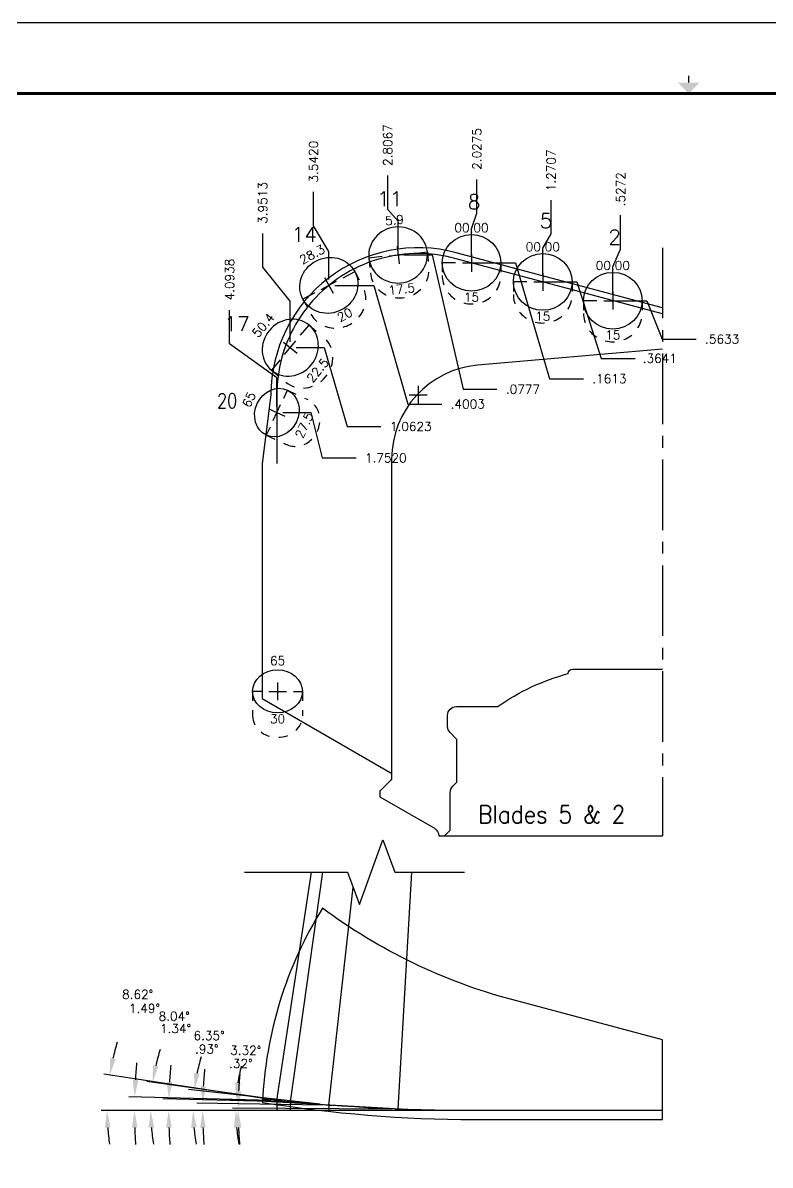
# Model space of a CAD drawing. Extents: x 72.5 to 106.5, y 4 to 26.
# Drawn here: x 82.43 to 90.36, y 13.82 to 25.96 of the extents above; entities that cross this region are included whole.
import ezdxf
from ezdxf.enums import TextEntityAlignment as Align

# ---------------------------------------------------------------- set-up
doc = ezdxf.new("R2010")
doc.units = 0
doc.header["$MEASUREMENT"] = 0
doc.header["$PDMODE"] = 3
doc.linetypes.add('CENTER2', pattern=[1.125, 0.75, -0.125, 0.125, -0.125])
doc.linetypes.add('HIDDEN2', pattern=[0.1875, 0.125, -0.0625])
doc.layers.get('0').update_dxf_attribs({"linetype": 'CONTINUOUS'})
doc.layers.get('Defpoints').update_dxf_attribs({"color": 10, "linetype": 'CONTINUOUS'})
for name, color, linetype in [('Blade5', 112, 'CONTINUOUS'), ('CLine', 5, 'CENTER2'), ('Dims', 4, 'CONTINUOUS'), ('Title Block', 7, 'CONTINUOUS')]:
    doc.layers.add(name, color=color, linetype=linetype)
doc.styles.add('RomanD', font='romand.shx', dxfattribs={"width": 0.9})
doc.styles.add('RomanS', font='romans')
doc.dimstyles.get("Standard").update_dxf_attribs({"dimtxt": 0.094, "dimasz": 0.18, "dimexe": 0.0625, "dimexo": 0.0625, "dimgap": 0.09, "dimtad": 0, "dimtih": 1, "dimtoh": 1, "dimdec": 4, "dimzin": 4, "dimdsep": 46, "dimtxsty": 'RomanS', "dimcen": 0.09, "dimazin": 1, "dimtfac": 1, "dimtdec": 4, "dimtofl": 0, "dimtmove": 0, "dimatfit": 1, "dimfxl": 1, "dimtolj": 1, "dimtzin": 0, "dimarcsym": 0})

# ---------------------------------------------------------------- blocks, each defined once
blk = doc.blocks.new('CMark')
at = {"layer": 'CLine'}
for p, q in [((-0.094, 0), (0.094, 0)), ((0, 0.094), (0, -0.094))]:
    blk.add_line(p, q, dxfattribs=at)
blk = doc.blocks.new('1613@15')
for p, q in [((-0.17, 0), (-0.312, 0)), ((0.171, 0), (0.312, 0))]:
    blk.add_line(p, q)
at = {"color": 8, "linetype": 'HIDDEN2', "ltscale": 0.5}
blk.add_line((-0.312, 0), (-0.312, -0.135), dxfattribs=at)
at = {"color": 8, "linetype": 'HIDDEN2', "ltscale": 0.5, "flags": 128}
blk.add_lwpolyline([(0.312, 0), (0.312, -0.135)], dxfattribs=at)
blk.add_ellipse((0, 0), major_axis=(-0.312, 0), ratio=0.965926, start_param=-3.141592653589793, end_param=3.141592653589793)
at = {"color": 8, "linetype": 'HIDDEN2', "ltscale": 0.5}
blk.add_ellipse((0, -0.135), major_axis=(-0.312, 0), ratio=0.965926, start_param=0, end_param=3.141593, dxfattribs=at)
blk.add_blockref('CMark', (0, 0))
at = {"style": 'RomanS'}
blk.add_text('15', height=0.094, dxfattribs=at).set_placement((0, -0.364), align=Align.MIDDLE_CENTER)
blk.add_attdef('ANG', text='', height=0.094, dxfattribs=at).set_placement((0, 0.298), align=Align.BOTTOM_CENTER)
blk = doc.blocks.new('1613@17.5')
for p, q in [((-0.17, 0), (-0.312, 0)), ((0.171, 0), (0.312, 0))]:
    blk.add_line(p, q)
at = {"color": 8, "linetype": 'HIDDEN2', "ltscale": 0.5}
blk.add_line((-0.312, 0), (-0.312, -0.159), dxfattribs=at)
at = {"color": 8, "linetype": 'HIDDEN2', "ltscale": 0.5, "flags": 128}
blk.add_lwpolyline([(0.312, 0), (0.312, -0.159)], dxfattribs=at)
at = {"extrusion": (0, 0, -1)}
blk.add_ellipse((0, 0), major_axis=(-0.312, 0), ratio=0.953717, start_param=-3.141592653589793, end_param=3.141592653589793, dxfattribs=at)
at = {"color": 8, "linetype": 'HIDDEN2', "ltscale": 0.5}
blk.add_ellipse((0, -0.159), major_axis=(0.312, 0), ratio=0.953717, start_param=3.141593, end_param=6.283185, dxfattribs=at)
blk.add_blockref('CMark', (0, 0))
at = {"style": 'RomanS'}
blk.add_text('17.5', height=0.094, dxfattribs=at).set_placement((0, -0.364), align=Align.MIDDLE_CENTER)
blk.add_attdef('ANG', text='', height=0.094, dxfattribs=at).set_placement((0, 0.298), align=Align.BOTTOM_CENTER)
blk = doc.blocks.new('1613@20')
for p, q in [((-0.17, 0), (-0.312, 0)), ((0.171, 0), (0.312, 0))]:
    blk.add_line(p, q)
at = {"color": 8, "linetype": 'HIDDEN2', "ltscale": 0.5}
blk.add_line((-0.312, 0), (-0.312, -0.178), dxfattribs=at)
at = {"color": 8, "linetype": 'HIDDEN2', "ltscale": 0.5, "flags": 128}
blk.add_lwpolyline([(0.312, 0), (0.312, -0.178)], dxfattribs=at)
blk.add_ellipse((0, 0), major_axis=(-0.312, 0), ratio=0.939693, start_param=-3.141592653589793, end_param=3.141592653589793)
at = {"color": 8, "linetype": 'HIDDEN2', "ltscale": 0.5}
blk.add_ellipse((0, -0.178), major_axis=(-0.312, 0), ratio=0.939693, start_param=0, end_param=3.141593, dxfattribs=at)
blk.add_blockref('CMark', (0, 0))
at = {"style": 'RomanS'}
blk.add_text('20', height=0.094, dxfattribs=at).set_placement((0, -0.356), align=Align.MIDDLE_CENTER)
blk.add_attdef('ANG', text='', height=0.094, dxfattribs=at).set_placement((0, 0.298), align=Align.BOTTOM_CENTER)
blk = doc.blocks.new('1613@22.5')
for p, q in [((-0.17, 0), (-0.312, 0)), ((0.171, 0), (0.312, 0))]:
    blk.add_line(p, q)
at = {"color": 8, "linetype": 'HIDDEN2', "ltscale": 0.5}
blk.add_line((-0.312, 0), (-0.312, -0.178), dxfattribs=at)
at = {"color": 8, "linetype": 'HIDDEN2', "ltscale": 0.5, "flags": 128}
blk.add_lwpolyline([(0.312, 0), (0.312, -0.178)], dxfattribs=at)
at = {"extrusion": (0, 0, -1)}
blk.add_ellipse((0, 0), major_axis=(-0.312, 0), ratio=0.92388, start_param=-3.141592653589793, end_param=3.141592653589793, dxfattribs=at)
at = {"color": 8, "linetype": 'HIDDEN2', "ltscale": 0.5}
blk.add_ellipse((0, -0.199), major_axis=(0.312, 0), ratio=0.92388, start_param=3.141593, end_param=6.283185, dxfattribs=at)
blk.add_blockref('CMark', (0, 0))
at = {"style": 'RomanS'}
blk.add_text('22.5', height=0.094, dxfattribs=at).set_placement((0, -0.377), align=Align.MIDDLE_CENTER)
blk.add_attdef('ANG', text='', height=0.094, dxfattribs=at).set_placement((0, 0.298), align=Align.BOTTOM_CENTER)
blk = doc.blocks.new('1313@27.5')
for p, q in [((-0.17, 0), (-0.265, 0)), ((0.171, 0), (0.264, 0))]:
    blk.add_line(p, q)
at = {"color": 8, "linetype": 'HIDDEN2', "ltscale": 0.5}
blk.add_line((-0.265, 0), (-0.265, -0.231), dxfattribs=at)
at = {"color": 8, "linetype": 'HIDDEN2', "ltscale": 0.5, "flags": 128}
blk.add_lwpolyline([(0.264, 0), (0.264, -0.238)], dxfattribs=at)
blk.add_ellipse((0, 0), major_axis=(0.264, 0), ratio=0.87192)
at = {"color": 8, "linetype": 'HIDDEN2', "ltscale": 0.5}
blk.add_ellipse((0, -0.234), major_axis=(0.264, 0), ratio=0.909731, start_param=3.126121, end_param=6.267714, dxfattribs=at)
blk.add_blockref('CMark', (0, 0))
at = {"style": 'RomanS'}
blk.add_text('27.5', height=0.094, dxfattribs=at).set_placement((0, -0.321), align=Align.MIDDLE_CENTER)
blk.add_attdef('ANG', text='', height=0.094, dxfattribs=at).set_placement((0, 0.251), align=Align.BOTTOM_CENTER)
blk = doc.blocks.new('*D38')
at = {"layer": 'Defpoints', "color": 0, "transparency": 16777216}
for p in [(88.772, 23.914), (89.216, 23.568), (88.689, 23.005)]:
    blk.add_point(p, dxfattribs=at)
at = {"layer": 'Dims', "color": 0, "lineweight": -2, "transparency": 16777216}
for p, q in [((88.772, 23.554), (88.772, 23.914)), ((88.689, 23.365), (88.772, 23.554)), ((88.689, 23.067), (88.689, 23.365))]:
    blk.add_line(p, q, dxfattribs=at)
at = {"layer": 'Dims', "color": 0, "transparency": 16777216, "insert": (88.772, 24.189), "char_height": 0.094, "attachment_point": 5, "rotation": 90, "style": 'RomanS'}
blk.add_mtext('\\A1;.5272', dxfattribs=at)
blk = doc.blocks.new('*D39')
at = {"layer": 'Defpoints', "color": 0, "transparency": 16777216}
for p in [(88.033, 24.074), (89.216, 23.568), (87.946, 23.204)]:
    blk.add_point(p, dxfattribs=at)
at = {"layer": 'Dims', "color": 0, "lineweight": -2, "transparency": 16777216}
for p, q in [((88.033, 23.714), (88.033, 24.074)), ((87.946, 23.564), (88.033, 23.714)), ((87.946, 23.267), (87.946, 23.564))]:
    blk.add_line(p, q, dxfattribs=at)
at = {"layer": 'Dims', "color": 0, "transparency": 16777216, "insert": (88.033, 24.39), "char_height": 0.094, "attachment_point": 5, "rotation": 90, "style": 'RomanS'}
blk.add_mtext('\\A1;1.2707', dxfattribs=at)
blk = doc.blocks.new('*D40')
at = {"layer": 'Defpoints', "color": 0, "transparency": 16777216}
for p in [(87.246, 24.294), (89.216, 23.568), (87.189, 23.407)]:
    blk.add_point(p, dxfattribs=at)
at = {"layer": 'Dims', "color": 0, "lineweight": -2, "transparency": 16777216}
for p, q in [((87.246, 23.934), (87.246, 24.294)), ((87.189, 23.767), (87.246, 23.934)), ((87.189, 23.469), (87.189, 23.767))]:
    blk.add_line(p, q, dxfattribs=at)
at = {"layer": 'Dims', "color": 0, "transparency": 16777216, "insert": (87.246, 24.617), "char_height": 0.094, "attachment_point": 5, "rotation": 90, "style": 'RomanS'}
blk.add_mtext('\\A1;2.0275', dxfattribs=at)
blk = doc.blocks.new('*D41')
at = {"layer": 'Defpoints', "color": 0, "transparency": 16777216}
for p in [(86.299, 24.335), (89.216, 23.568), (86.41, 23.491)]:
    blk.add_point(p, dxfattribs=at)
at = {"layer": 'Dims', "color": 0, "lineweight": -2, "transparency": 16777216}
for p, q in [((86.299, 23.975), (86.299, 24.335)), ((86.41, 23.851), (86.299, 23.975)), ((86.41, 23.553), (86.41, 23.851))]:
    blk.add_line(p, q, dxfattribs=at)
at = {"layer": 'Dims', "color": 0, "transparency": 16777216, "insert": (86.299, 24.658), "char_height": 0.094, "attachment_point": 5, "rotation": 90, "style": 'RomanS'}
blk.add_mtext('\\A1;2.8067', dxfattribs=at)
blk = doc.blocks.new('*D42')
at = {"layer": 'Defpoints', "color": 0, "transparency": 16777216}
for p in [(85.512, 24.16), (89.216, 23.568), (85.674, 23.168)]:
    blk.add_point(p, dxfattribs=at)
at = {"layer": 'Dims', "color": 0, "lineweight": -2, "transparency": 16777216}
for p, q in [((85.512, 23.8), (85.512, 24.16)), ((85.674, 23.528), (85.512, 23.8)), ((85.674, 23.23), (85.674, 23.528))]:
    blk.add_line(p, q, dxfattribs=at)
at = {"layer": 'Dims', "color": 0, "transparency": 16777216, "insert": (85.512, 24.482), "char_height": 0.094, "attachment_point": 5, "rotation": 90, "style": 'RomanS'}
blk.add_mtext('\\A1;3.5420', dxfattribs=at)
blk = doc.blocks.new('*D43')
at = {"layer": 'Defpoints', "color": 0, "transparency": 16777216}
for p in [(84.972, 23.72), (89.216, 23.568), (85.265, 22.506)]:
    blk.add_point(p, dxfattribs=at)
at = {"layer": 'Dims', "color": 0, "lineweight": -2, "transparency": 16777216}
for p, q in [((84.972, 23.36), (84.972, 23.72)), ((85.265, 23), (84.972, 23.36)), ((85.265, 22.568), (85.265, 23))]:
    blk.add_line(p, q, dxfattribs=at)
at = {"layer": 'Dims', "color": 0, "transparency": 16777216, "insert": (84.972, 24.043), "char_height": 0.094, "attachment_point": 5, "rotation": 90, "style": 'RomanS'}
blk.add_mtext('\\A1;3.9513', dxfattribs=at)
blk = doc.blocks.new('*D44')
at = {"layer": 'Defpoints', "color": 0, "transparency": 16777216}
for p in [(89.216, 23.568), (84.621, 22.906), (85.122, 21.816)]:
    blk.add_point(p, dxfattribs=at)
at = {"layer": 'Dims', "color": 0, "lineweight": -2, "transparency": 16777216}
for p, q in [((84.621, 22.546), (84.621, 22.906)), ((85.122, 22.186), (84.621, 22.546)), ((85.122, 21.879), (85.122, 22.186))]:
    blk.add_line(p, q, dxfattribs=at)
at = {"layer": 'Dims', "color": 0, "transparency": 16777216, "insert": (84.621, 23.229), "char_height": 0.094, "attachment_point": 5, "rotation": 90, "style": 'RomanS'}
blk.add_mtext('\\A1;4.0938', dxfattribs=at)
blk = doc.blocks.new('*D45')
at = {"layer": 'Defpoints', "color": 0, "transparency": 16777216}
for p in [(89.216, 23.568), (88.689, 23.005), (89.574, 22.597)]:
    blk.add_point(p, dxfattribs=at)
at = {"layer": 'Dims', "color": 0, "lineweight": -2, "transparency": 16777216}
for p, q in [((88.752, 23.005), (89.049, 23.005)), ((89.049, 23.005), (89.214, 22.597)), ((89.214, 22.597), (89.574, 22.597))]:
    blk.add_line(p, q, dxfattribs=at)
at = {"layer": 'Dims', "color": 0, "transparency": 16777216, "insert": (89.85, 22.597), "char_height": 0.094, "attachment_point": 5, "style": 'RomanS'}
blk.add_mtext('\\A1;.5633', dxfattribs=at)
blk = doc.blocks.new('*D46')
at = {"layer": 'Defpoints', "color": 0, "transparency": 16777216}
for p in [(89.216, 23.568), (87.946, 23.204), (88.925, 22.392)]:
    blk.add_point(p, dxfattribs=at)
at = {"layer": 'Dims', "color": 0, "lineweight": -2, "transparency": 16777216}
for p, q in [((88.008, 23.204), (88.306, 23.204)), ((88.306, 23.204), (88.565, 22.392)), ((88.565, 22.392), (88.925, 22.392))]:
    blk.add_line(p, q, dxfattribs=at)
at = {"layer": 'Dims', "color": 0, "transparency": 16777216, "insert": (89.188, 22.392), "char_height": 0.094, "attachment_point": 5, "style": 'RomanS'}
blk.add_mtext('\\A1;.3641', dxfattribs=at)
blk = doc.blocks.new('*D47')
at = {"layer": 'Defpoints', "color": 0, "transparency": 16777216}
for p in [(89.216, 23.568), (87.189, 23.407), (88.377, 22.176)]:
    blk.add_point(p, dxfattribs=at)
at = {"layer": 'Dims', "color": 0, "lineweight": -2, "transparency": 16777216}
for p, q in [((87.251, 23.407), (87.657, 23.407)), ((87.657, 23.407), (88.017, 22.176)), ((88.017, 22.176), (88.377, 22.176))]:
    blk.add_line(p, q, dxfattribs=at)
at = {"layer": 'Dims', "color": 0, "transparency": 16777216, "insert": (88.653, 22.176), "char_height": 0.094, "attachment_point": 5, "style": 'RomanS'}
blk.add_mtext('\\A1;.1613', dxfattribs=at)
blk = doc.blocks.new('*D48')
at = {"layer": 'Defpoints', "color": 0, "transparency": 16777216}
for p in [(89.216, 23.568), (86.41, 23.491), (87.459, 22.064)]:
    blk.add_point(p, dxfattribs=at)
at = {"layer": 'Dims', "color": 0, "lineweight": -2, "transparency": 16777216}
for p, q in [((86.472, 23.491), (86.77, 23.491)), ((86.77, 23.491), (87.099, 22.064)), ((87.099, 22.064), (87.459, 22.064))]:
    blk.add_line(p, q, dxfattribs=at)
at = {"layer": 'Dims', "color": 0, "transparency": 16777216, "insert": (87.735, 22.064), "char_height": 0.094, "attachment_point": 5, "style": 'RomanS'}
blk.add_mtext('\\A1;.0777', dxfattribs=at)
blk = doc.blocks.new('*D49')
at = {"layer": 'Defpoints', "color": 0, "transparency": 16777216}
for p in [(89.216, 23.568), (85.674, 23.168), (86.873, 21.907)]:
    blk.add_point(p, dxfattribs=at)
at = {"layer": 'Dims', "color": 0, "lineweight": -2, "transparency": 16777216}
for p, q in [((85.737, 23.168), (86.153, 23.168)), ((86.153, 23.168), (86.513, 21.907)), ((86.513, 21.907), (86.873, 21.907))]:
    blk.add_line(p, q, dxfattribs=at)
at = {"layer": 'Dims', "color": 0, "transparency": 16777216, "insert": (87.149, 21.907), "char_height": 0.094, "attachment_point": 5, "style": 'RomanS'}
blk.add_mtext('\\A1;.4003', dxfattribs=at)
blk = doc.blocks.new('*D50')
at = {"layer": 'Defpoints', "color": 0, "transparency": 16777216}
for p in [(89.216, 23.568), (85.265, 22.506), (86.228, 21.669)]:
    blk.add_point(p, dxfattribs=at)
at = {"layer": 'Dims', "color": 0, "lineweight": -2, "transparency": 16777216}
for p, q in [((85.327, 22.506), (85.625, 22.506)), ((85.625, 22.506), (85.868, 21.669)), ((85.868, 21.669), (86.228, 21.669))]:
    blk.add_line(p, q, dxfattribs=at)
at = {"layer": 'Dims', "color": 0, "transparency": 16777216, "insert": (86.544, 21.669), "char_height": 0.094, "attachment_point": 5, "style": 'RomanS'}
blk.add_mtext('\\A1;1.0623', dxfattribs=at)
blk = doc.blocks.new('*D51')
at = {"layer": 'Defpoints', "color": 0, "transparency": 16777216}
for p in [(89.216, 23.568), (85.122, 21.816), (85.963, 21.334)]:
    blk.add_point(p, dxfattribs=at)
at = {"layer": 'Dims', "color": 0, "lineweight": -2, "transparency": 16777216}
for p, q in [((85.185, 21.816), (85.482, 21.816)), ((85.482, 21.816), (85.603, 21.334)), ((85.603, 21.334), (85.963, 21.334))]:
    blk.add_line(p, q, dxfattribs=at)
at = {"layer": 'Dims', "color": 0, "transparency": 16777216, "insert": (86.279, 21.334), "char_height": 0.094, "attachment_point": 5, "style": 'RomanS'}
blk.add_mtext('\\A1;1.7520', dxfattribs=at)
blk = doc.blocks.new('*D52')
at = {"layer": 'Defpoints', "color": 0, "transparency": 16777216}
for p in [(84.712, 14.409), (86.41, 14.416), (86.41, 14.401), (89.216, 14.401)]:
    blk.add_point(p, dxfattribs=at)
at = {"layer": 'Dims', "color": 0, "lineweight": -2, "transparency": 16777216}
for p, q in [((86.347, 14.417), (84.65, 14.426)), ((86.347, 14.401), (84.65, 14.401))]:
    blk.add_line(p, q, dxfattribs=at)
for start, end in [(175.0977, 177.3876), (182.2899, 184.5798)]:
    blk.add_arc((89.216, 14.401), 4.504, start, end, dxfattribs=at)
at = {"layer": 'Dims', "color": 0, "transparency": 16777216}
for points in [[(84.747, 14.605), (84.687, 14.607), (84.712, 14.426)], [(84.686, 14.22), (84.746, 14.221), (84.712, 14.401)]]:
    blk.add_solid(points, dxfattribs=at)
at = {"layer": 'Dims', "color": 0, "transparency": 16777216, "insert": (84.74, 14.9), "char_height": 0.094, "attachment_point": 5, "style": 'RomanS'}
blk.add_mtext('\\A1;.32°', dxfattribs=at)
blk = doc.blocks.new('*D53')
at = {"layer": 'Defpoints', "color": 0, "transparency": 16777216}
for p in [(85.266, 14.493), (83.974, 14.441), (85.265, 14.401), (89.216, 14.401)]:
    blk.add_point(p, dxfattribs=at)
at = {"layer": 'Dims', "color": 0, "lineweight": -2, "transparency": 16777216}
for p, q in [((85.204, 14.495), (83.913, 14.525)), ((85.202, 14.401), (83.912, 14.401))]:
    blk.add_line(p, q, dxfattribs=at)
for start, end in [(174.7232, 176.6907), (181.9675, 183.935)]:
    blk.add_arc((89.216, 14.401), 5.242, start, end, dxfattribs=at)
at = {"layer": 'Dims', "color": 0, "transparency": 16777216}
for points in [[(84.013, 14.702), (83.953, 14.704), (83.976, 14.523)], [(83.947, 14.22), (84.007, 14.221), (83.974, 14.401)]]:
    blk.add_solid(points, dxfattribs=at)
at = {"layer": 'Dims', "color": 0, "transparency": 16777216, "insert": (84.047, 15.272), "char_height": 0.094, "attachment_point": 5, "style": 'RomanS'}
blk.add_mtext('\\A1;1.34°', dxfattribs=at)
blk = doc.blocks.new('*D54')
at = {"layer": 'Defpoints', "color": 0, "transparency": 16777216}
for p in [(83.611, 14.449), (85.124, 14.507), (85.122, 14.401), (89.216, 14.401)]:
    blk.add_point(p, dxfattribs=at)
at = {"layer": 'Dims', "color": 0, "lineweight": -2, "transparency": 16777216}
for p, q in [((85.061, 14.509), (83.551, 14.548)), ((85.06, 14.401), (83.549, 14.401))]:
    blk.add_line(p, q, dxfattribs=at)
for start, end in [(174.8285, 176.6686), (181.84, 183.6801)]:
    blk.add_arc((89.216, 14.401), 5.605, start, end, dxfattribs=at)
at = {"layer": 'Dims', "color": 0, "transparency": 16777216}
for points in [[(83.651, 14.725), (83.591, 14.728), (83.613, 14.546)], [(83.584, 14.22), (83.644, 14.221), (83.611, 14.401)]]:
    blk.add_solid(points, dxfattribs=at)
at = {"layer": 'Dims', "color": 0, "transparency": 16777216, "insert": (83.717, 15.486), "char_height": 0.094, "attachment_point": 5, "style": 'RomanS'}
blk.add_mtext('\\A1;1.49°', dxfattribs=at)
blk = doc.blocks.new('*D55')
at = {"layer": 'Defpoints', "color": 0, "transparency": 16777216}
for p in [(84.491, 14.401), (84.687, 14.439), (86.378, 14.418), (86.441, 14.415), (87.216, 14.401)]:
    blk.add_point(p, dxfattribs=at)
at = {"layer": 'Dims', "color": 0, "lineweight": -2, "transparency": 16777216}
blk.add_line((86.316, 14.422), (84.628, 14.52), dxfattribs=at)
for start, end in [(166.3319, 171.5043), (185.1723, 190.3447)]:
    blk.add_arc((86.682, 14.401), 1.995, start, end, dxfattribs=at)
at = {"layer": 'Dims', "color": 0, "transparency": 16777216}
for points in [[(84.739, 14.692), (84.679, 14.698), (84.69, 14.516)], [(84.665, 14.219), (84.725, 14.222), (84.687, 14.401)]]:
    blk.add_solid(points, dxfattribs=at)
at = {"layer": 'Dims', "color": 0, "transparency": 16777216, "insert": (84.792, 15.04), "char_height": 0.094, "attachment_point": 5, "style": 'RomanS'}
blk.add_mtext('\\A1;3.32°', dxfattribs=at)
blk = doc.blocks.new('*D56')
at = {"layer": 'Defpoints', "color": 0, "transparency": 16777216}
for p in [(84.235, 14.473), (85.644, 14.462), (85.706, 14.455), (84.491, 14.401), (87.216, 14.401)]:
    blk.add_point(p, dxfattribs=at)
at = {"layer": 'Dims', "color": 0, "lineweight": -2, "transparency": 16777216}
for p, q in [((85.581, 14.469), (84.183, 14.624)), ((84.429, 14.401), (84.171, 14.401))]:
    blk.add_line(p, q, dxfattribs=at)
for start, end in [(163.1214, 168.3848), (185.2634, 190.5268)]:
    blk.add_arc((86.194, 14.401), 1.96, start, end, dxfattribs=at)
at = {"layer": 'Dims', "color": 0, "transparency": 16777216}
for points in [[(84.303, 14.791), (84.244, 14.8), (84.246, 14.617)], [(84.212, 14.219), (84.272, 14.222), (84.233, 14.401)]]:
    blk.add_solid(points, dxfattribs=at)
at = {"layer": 'Dims', "color": 0, "transparency": 16777216, "insert": (84.403, 15.197), "char_height": 0.094, "attachment_point": 5, "style": 'RomanS'}
blk.add_mtext('\\A1;6.35°', dxfattribs=at)
blk = doc.blocks.new('*D57')
at = {"layer": 'Defpoints', "color": 0, "transparency": 16777216}
for p in [(83.786, 14.5), (85.235, 14.497), (85.297, 14.489), (84.491, 14.401), (87.216, 14.401)]:
    blk.add_point(p, dxfattribs=at)
at = {"layer": 'Dims', "color": 0, "lineweight": -2, "transparency": 16777216}
for p, q in [((85.173, 14.506), (83.742, 14.708)), ((84.429, 14.401), (83.721, 14.401))]:
    blk.add_line(p, q, dxfattribs=at)
for start, end in [(162.3146, 167.1394), (184.8248, 189.6497)]:
    blk.add_arc((85.921, 14.401), 2.138, start, end, dxfattribs=at)
at = {"layer": 'Dims', "color": 0, "transparency": 16777216}
for points in [[(83.866, 14.871), (83.807, 14.882), (83.804, 14.699)], [(83.761, 14.219), (83.821, 14.222), (83.783, 14.401)]]:
    blk.add_solid(points, dxfattribs=at)
at = {"layer": 'Dims', "color": 0, "transparency": 16777216, "insert": (84.032, 15.402), "char_height": 0.094, "attachment_point": 5, "style": 'RomanS'}
blk.add_mtext('\\A1;8.04°', dxfattribs=at)
blk = doc.blocks.new('*D58')
at = {"layer": 'Defpoints', "color": 0, "transparency": 16777216}
for p in [(83.323, 14.526), (85.093, 14.512), (85.155, 14.502), (84.491, 14.401), (87.216, 14.401)]:
    blk.add_point(p, dxfattribs=at)
at = {"layer": 'Dims', "color": 0, "lineweight": -2, "transparency": 16777216}
for p, q in [((85.031, 14.521), (83.286, 14.786)), ((84.429, 14.401), (83.257, 14.401))]:
    blk.add_line(p, q, dxfattribs=at)
for start, end in [(163.1483, 167.2633), (184.115, 188.2299)]:
    blk.add_arc((85.827, 14.401), 2.507, start, end, dxfattribs=at)
at = {"layer": 'Dims', "color": 0, "transparency": 16777216}
for points in [[(83.411, 14.948), (83.352, 14.959), (83.348, 14.776)], [(83.296, 14.22), (83.356, 14.222), (83.32, 14.401)]]:
    blk.add_solid(points, dxfattribs=at)
at = {"layer": 'Dims', "color": 0, "transparency": 16777216, "insert": (83.645, 15.635), "char_height": 0.094, "attachment_point": 5, "style": 'RomanS'}
blk.add_mtext('\\A1;8.62°', dxfattribs=at)
blk = doc.blocks.new('*D59')
at = {"layer": 'Defpoints', "color": 0, "transparency": 16777216}
for p in [(85.675, 14.458), (84.335, 14.427), (85.674, 14.401), (89.216, 14.401)]:
    blk.add_point(p, dxfattribs=at)
at = {"layer": 'Dims', "color": 0, "lineweight": -2, "transparency": 16777216}
for p, q in [((85.612, 14.459), (84.273, 14.481)), ((85.612, 14.401), (84.272, 14.401))]:
    blk.add_line(p, q, dxfattribs=at)
for start, end in [(174.8398, 176.9527), (182.1129, 184.2257)]:
    blk.add_arc((89.216, 14.401), 4.881, start, end, dxfattribs=at)
at = {"layer": 'Dims', "color": 0, "transparency": 16777216}
for points in [[(84.372, 14.659), (84.312, 14.661), (84.335, 14.48)], [(84.308, 14.22), (84.368, 14.221), (84.335, 14.401)]]:
    blk.add_solid(points, dxfattribs=at)
at = {"layer": 'Dims', "color": 0, "transparency": 16777216, "insert": (84.379, 15.054), "char_height": 0.094, "attachment_point": 5, "style": 'RomanS'}
blk.add_mtext('\\A1;.93°', dxfattribs=at)
blk = doc.blocks.new('COT_Dblock')
at = {"layer": 'Title Block', "color": 8}
blk.add_lwpolyline([(0, 0), (34, 0), (34, 22), (0, 22)], close=True, dxfattribs=at)
at = {"layer": 'Title Block', "const_width": 0.015}
blk.add_lwpolyline([(17, 21.438), (17, 21.363)], dxfattribs=at)
at = {"layer": 'Title Block', "const_width": 0.03}
blk.add_lwpolyline([(33.13, 21.25), (0.87, 21.25), (0.87, 0.75), (33.13, 0.75)], close=True, dxfattribs=at)
at = {"layer": 'Title Block'}
blk.add_solid([(16.887, 21.363), (17.113, 21.363), (17, 21.25)], dxfattribs=at)
at = {"layer": 'Title Block', "color": 1, "style": 'RomanS', "flags": 8}
for tag, p in [('FNAME', (0.62, 3.75)), ('REVDATE', (0.62, 2.25)), ('USER', (0.62, 0.75))]:
    blk.add_attdef(tag, text='', height=0.047, rotation=90, dxfattribs=at).set_placement(p, align=Align.BOTTOM_LEFT)
at = {"layer": 'Title Block', "color": 3, "style": 'RomanS', "flags": 8}
blk.add_attdef('DRAWN', text='', height=0.11, dxfattribs=at).set_placement((28.7, 1.984), align=Align.MIDDLE_CENTER)
for tag, p in [('DDATE', (28.356, 1.672)), ('CHECK', (28.356, 1.406)), ('MATRL', (28.356, 1.149)), ('PDATE', (28.356, 0.883)), ('SCALE', (29.896, 0.855)), ('SHEET', (32.005, 0.855))]:
    blk.add_attdef(tag, text='', height=0.094, dxfattribs=at).set_placement(p, align=Align.MIDDLE_LEFT)
at = {"layer": 'Title Block', "color": 3, "style": 'RomanD', "width": 0.9, "flags": 8}
for tag, height, p in [('TITL1', 0.125, (31.337, 1.684)), ('TITL2', 0.094, (31.337, 1.514)), ('TITL3', 0.094, (31.337, 1.374))]:
    blk.add_attdef(tag, text='', height=height, dxfattribs=at).set_placement(p, align=Align.MIDDLE_CENTER)
at = {"layer": 'Title Block', "color": 3, "style": 'RomanS', "flags": 8}
for tag, p in [('FSCM#', (30.337, 1.121)), ('DWG#', (31.81, 1.121)), ('REV#', (32.97, 1.121))]:
    blk.add_attdef(tag, text='', height=0.094, dxfattribs=at).set_placement(p, align=Align.TOP_CENTER)
blk = doc.blocks.new('1313@30')
for p, q in [((-0.17, 0), (-0.265, 0)), ((0.171, 0), (0.264, 0))]:
    blk.add_line(p, q)
at = {"color": 8, "linetype": 'HIDDEN2', "ltscale": 0.5}
blk.add_line((-0.265, 0), (-0.265, -0.26), dxfattribs=at)
at = {"color": 8, "linetype": 'HIDDEN2', "ltscale": 0.5, "flags": 128}
blk.add_lwpolyline([(0.264, 0), (0.264, -0.26)], dxfattribs=at)
blk.add_ellipse((0, 0), major_axis=(0.264, 0), ratio=0.866025)
at = {"color": 8, "linetype": 'HIDDEN2', "ltscale": 0.5}
blk.add_ellipse((0, -0.26), major_axis=(0.264, 0), ratio=0.866025, start_param=3.141593, end_param=6.283185, dxfattribs=at)
blk.add_blockref('CMark', (0, 0))
at = {"style": 'RomanS'}
blk.add_text('30', height=0.094, dxfattribs=at).set_placement((0, -0.292), align=Align.MIDDLE_CENTER)
blk.add_attdef('ANG', text='', height=0.094, dxfattribs=at).set_placement((0, 0.251), align=Align.BOTTOM_CENTER)

msp = doc.modelspace()

# ---------------------------------------------------------------- linework, layer by layer
at = {"color": 3}
for p, q in [((85.12386, 14.5071), (85.4919, 16.93437)), ((85.26605, 14.49308), (85.6107, 16.93437)), ((86.40962, 14.41635), (86.55584, 16.93437)), ((85.67466, 14.45832), (85.93242, 16.77386)), ((85.09297, 14.51179), (85.15476, 14.50242)), ((85.2351, 14.49745), (85.29699, 14.48871)), ((85.6436, 14.46178), (85.70572, 14.45486)), ((86.37842, 14.41817), (86.44082, 14.41454))]:
    msp.add_line(p, q, dxfattribs=at)
at = {"color": 5}
msp.add_line((87.21623, 14.40055), (84.49101, 14.40055), dxfattribs=at)
at = {"flags": 128}
for points in [[(89.21623, 22.92835), (87.02688, 23.51498, 0.49314543), (85.05998, 22.00572), (84.96623, 21.27705), (84.96623, 18.77705), (86.3256, 17.99222, -0.26794919), (86.34123, 17.96515), (86.34123, 17.93364, -0.19891237), (86.33207, 17.91154), (86.21623, 17.79569), (86.21623, 17.73319), (86.79435, 17.39941, -0.26794919), (86.84123, 17.31822), (86.90123, 17.31822), (89.21623, 17.31822)], [(89.21623, 22.49085), (87.25407, 22.31918, 0.38887873), (86.34123, 21.32299), (86.34123, 17.96515)], [(86.90123, 17.31822), (86.96373, 17.38072), (86.96373, 17.77939, -0.19891237), (86.99119, 17.84568), (87.03388, 17.88837), (87.03388, 18.34432), (86.96244, 18.41577, -0.19891237), (86.93498, 18.48206), (86.93498, 18.59947, -0.41421356), (87.02873, 18.69322), (87.46623, 18.69322, -0.08748866), (88.21623, 19.04295, -0.41421356), (88.26312, 19.08984), (89.21623, 19.08984)]]:
    msp.add_lwpolyline(points, format="xyb", dxfattribs=at)
msp.add_lwpolyline([(84.77823, 16.93437), (85.874, 16.93437), (85.999, 16.59093), (86.249, 17.2778), (86.374, 16.93437), (87.1157, 16.93437)], dxfattribs=at)
msp.add_lwpolyline([(89.21623, 14.3068), (89.21623, 14.40055), (89.21623, 15.15055), (87.61623, 15.57927, -0.09456838), (85.60694, 16.5508, 0.1290996), (84.9701, 14.48816, 0.04030534), (87.21623, 14.3068)], format="xyb", close=True, dxfattribs=at)
at = {"color": 3}
for radius, start in [(4.09375, 178.508595), (3.95126, 178.658167), (3.54204, 179.065519), (2.80665, 179.677467)]:
    msp.add_arc((89.21623, 14.40055), radius, start, 180, dxfattribs=at)
at = {"layer": 'CLine'}
msp.add_line((89.21623, 23.56822), (89.21623, 17.31822), dxfattribs=at)
msp.add_line((89.21623, 23.56822), (89.21623, 17.31822), dxfattribs=at)
at = {"layer": 'CLine', "color": 1, "linetype": 'ByBlock'}
msp.add_line((89.21623, 14.40055), (87.21623, 14.40055), dxfattribs=at)
at = {"layer": 'CLine', "color": 1, "linetype": 'ByBlock', "flags": 128}
for points in [[(89.21623, 22.86364), (87.01071, 23.45461, 0.05617981), (86.67844, 23.50468, 0.13562119), (85.90087, 23.32074, 0.13773803), (85.3218, 22.75288, 0.13109595), (85.12248, 22.00572), (85.12248, 21.27705)], [(87.21623, 14.40055, -0.02730264), (84.97174, 14.52321, -2.14279279)]]:
    msp.add_lwpolyline(points, format="xyb", dxfattribs=at)

# ---------------------------------------------------------------- block references
for name, p in [('COT_Dblock', (72.49537, 3.9569)), ('CMark', (86.62248, 22.00572))]:
    msp.add_blockref(name, p)
at = {"layer": 'Blade5'}
for name, p, rotation, values in [('1613@17.5', (86.40958, 23.49054), 5.9, {'ANG': '5.9'}), ('1613@20', (85.67419, 23.16794), 28.3, {'ANG': '28.3'}), ('1613@22.5', (85.26496, 22.50595), 50.40000000000001, {'ANG': '50.4'}), ('1313@27.5', (85.12248, 21.81619), 65, {'ANG': '65'})]:
    msp.add_blockref(name, p, dxfattribs=dict(at, rotation=rotation)).add_auto_attribs(values)
for name, p, values in [('1613@15', (87.18869, 23.40692), {'ANG': '00.00'}), ('1613@15', (87.94552, 23.20413), {'ANG': '00.00'}), ('1613@15', (88.68901, 23.00491), {'ANG': '00.00'}), ('1313@30', (85.12963, 18.85422), {'ANG': '65'})]:
    msp.add_blockref(name, p, dxfattribs=at).add_auto_attribs(values)

# ---------------------------------------------------------------- texts
at = {"layer": 'Blade5', "style": 'RomanS'}
for s, p in [('11', (86.32083, 24.08698)), ('8', (87.21682, 24.05594)), ('5', (87.98017, 23.85477)), ('14', (85.41296, 23.70797)), ('2', (88.70803, 23.67988)), ('17', (84.69914, 22.75923))]:
    msp.add_text(s, height=0.15625, dxfattribs=at).set_placement(p, align=Align.MIDDLE_CENTER)
at = {"layer": 'Blade5', "style": 'RomanS', "width": 0.8}
msp.add_text('20', height=0.15625, dxfattribs=at).set_placement((84.5941, 21.94151), align=Align.MIDDLE_CENTER)
at = {"layer": 'Dims', "style": 'RomanS', "width": 0.9}
msp.add_text('Blades 5 & 2', height=0.1875, dxfattribs=at).set_placement((87.25945, 17.45335))

# ---------------------------------------------------------------- dimensions: what is measured, and where the dimension line sits
at = {"layer": 'Dims'}
for feature_location, offset, dtype, origin, picture, middle in [((86.409576, 23.490538), (-0.110288, 0.84433), 1, (89.216228, 23.568224), '*D41', (86.299288, 24.65763)), ((87.18869, 23.40692), (0.05778, 0.88695), 1, (89.21623, 23.56822), '*D40', (87.24647, 24.61663)), ((85.67419, 23.16794), (-0.16173, 0.99176), 1, (89.21623, 23.56822), '*D42', (85.51245, 24.48246)), ((87.94552, 23.20413), (0.08779, 0.86984), 1, (89.21623, 23.56822), '*D39', (88.03331, 24.39002)), ((88.68901, 23.00491), (0.08265, 0.9088), 1, (89.21623, 23.56822), '*D38', (88.77167, 24.18947)), ((85.26496, 22.50595), (-0.29323, 1.21395), 1, (89.21623, 23.56822), '*D43', (84.97174, 24.04266)), ((85.1224775175, 21.816194572), (-0.5019364553, 1.0900201515), 1, (89.2162275175, 23.5682237996), '*D44', (84.6205410622, 23.2289766283)), ((85.12248, 21.81619), (0.84092, -0.48269), 0, (89.21623, 23.56822), '*D51', (86.27944, 21.33351)), ((85.26496, 22.50595), (0.96319, -0.83727), 0, (89.21623, 23.56822), '*D50', (86.54421, 21.66868)), ((85.67419, 23.16794), (1.1991, -1.26073), 0, (89.21623, 23.56822), '*D49', (87.14905, 21.90721)), ((86.40958, 23.49054), (1.04918, -1.42679), 0, (89.21623, 23.56822), '*D48', (87.73452, 22.06375)), ((87.18869, 23.40692), (1.18837, -1.23099), 0, (89.21623, 23.56822), '*D47', (88.65282, 22.17593)), ((87.94552, 23.20413), (0.97977, -0.81193), 0, (89.21623, 23.56822), '*D46', (89.18762, 22.3922)), ((88.68901, 23.00491), (0.88514, -0.40772), 0, (89.21623, 23.56822), '*D45', (89.84991, 22.59719))]:
    dim = msp.add_ordinate_dim(feature_location=feature_location, offset=offset, dtype=dtype, origin=origin, dimstyle='Standard', dxfattribs=at)
    dim.commit()
    dim.dimension.update_dxf_attribs({"geometry": picture, "text_midpoint": middle})
for base, line1, line2, picture, middle in [((83.32291, 14.52624), ((87.21623, 14.40055), (84.49101, 14.40055)), ((85.09297, 14.51179), (85.15476, 14.50242)), '*D58', (83.64483, 15.6351)), ((83.78562, 14.50048), ((87.21623, 14.40055), (84.49101, 14.40055)), ((85.2351, 14.49745), (85.29699, 14.48871)), '*D57', (84.03231, 15.40201)), ((84.234819, 14.472971), ((87.216228, 14.400554), (84.491007, 14.400554)), ((85.6436, 14.461779), (85.705716, 14.454864)), '*D56', (84.402678, 15.197213)), ((84.68747, 14.439117), ((87.216228, 14.400554), (84.491007, 14.400554)), ((86.378423, 14.418165), (86.440817, 14.414542)), '*D55', (84.792211, 15.039516))]:
    dim = msp.add_angular_dim_2l(base=base, line1=line1, line2=line2, dimstyle='Standard', dxfattribs=at)
    dim.commit()
    dim.dimension.update_dxf_attribs({"geometry": picture, "text_midpoint": middle, "dimtype": 162})
for base, p1, p2, picture, middle in [((83.6113, 14.44919), (85.12386, 14.5071), (85.12248, 14.40055), '*D54', (83.71725, 15.4863)), ((83.97435, 14.44148), (85.26605, 14.49308), (85.26496, 14.40055), '*D53', (84.04709, 15.27176)), ((84.33485, 14.42709), (85.67466, 14.45832), (85.67419, 14.40055), '*D59', (84.37865, 15.05354)), ((84.71213, 14.40901), (86.40962, 14.41635), (86.40958, 14.40055), '*D52', (84.73993, 14.90023))]:
    dim = msp.add_angular_dim_3p(base=base, center=(89.21623, 14.40055), p1=p1, p2=p2, dimstyle='Standard', dxfattribs=at)
    dim.commit()
    dim.dimension.update_dxf_attribs({"geometry": picture, "text_midpoint": middle, "dimtype": 165})

doc.saveas('drawing.dxf')
